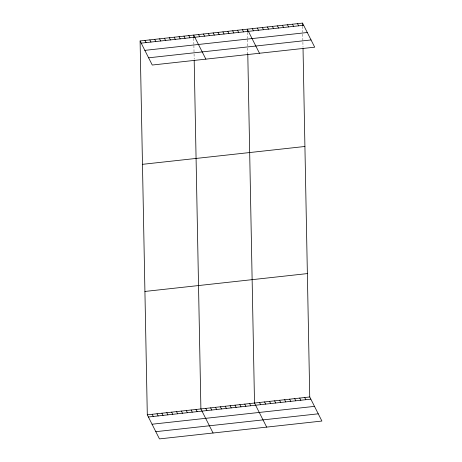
<?xml version="1.0" encoding="UTF-8"?>
<svg xmlns="http://www.w3.org/2000/svg" width="462" height="462" viewBox="0 0 462 462"><rect width="100%" height="100%" fill="white"/><g stroke="black" fill="none" stroke-linecap="round" stroke-linejoin="round"><path stroke-width="0.35" stroke-dasharray="2.31 1.73" d="M302.604 26.363L302.72 32.242M302.754 34.2L303.008 47.251M247.372 32.432L247.488 38.311M247.511 39.616L247.661 47.447M247.672 48.1L247.788 53.979M193.763 38.329L193.878 44.202M193.901 45.507L194.052 53.338M194.069 53.99L194.167 59.217"/><path stroke-width="0.69" d="M140.096 40.956L302.541 23.1L314.703 47.182L152.258 65.032L140.096 40.956L147.297 414.818L159.459 438.9L321.904 421.044L309.742 396.968L303.032 48.556M141.193 43.133L303.644 25.283M144.849 50.364L307.294 32.507M148.608 57.808L311.053 39.951M142.469 164.328L304.92 146.477M144.918 291.447L307.369 273.591M147.297 414.818L309.742 396.968M148.394 417.001L310.845 399.145M152.044 424.226L314.495 406.375M155.81 431.675L318.254 413.819M297.522 23.654L298.619 25.832M292.498 24.203L293.601 26.386M287.48 24.757L288.577 26.935M282.455 25.306L283.558 27.489M277.437 25.86L278.54 28.038M272.413 26.409L273.516 28.592M267.394 26.963L268.497 29.141M262.376 27.512L263.473 29.695M257.351 28.067L258.454 30.249M252.333 28.621L253.43 30.798M259.471 53.251L247.309 29.17L247.361 31.78M242.435 29.707L243.538 31.884M237.56 30.244L238.663 32.421M232.692 30.775L233.789 32.958M227.818 31.312L228.915 33.495M222.944 31.849L224.041 34.026M218.07 32.386L219.173 34.563M213.196 32.918L214.299 35.1M208.322 33.455L209.425 35.638M203.447 33.992L204.55 36.169M198.573 34.529L199.676 36.706M205.867 59.142L193.699 35.06L193.751 37.676M188.831 35.597L189.928 37.78M183.957 36.134L185.054 38.311M179.083 36.671L180.186 38.848M174.209 37.203L175.312 39.386M169.335 37.74L170.438 39.923M164.46 38.277L165.563 40.454M159.586 38.814L160.689 40.991M154.712 39.345L155.815 41.528M149.844 39.882L150.941 42.065M144.97 40.419L146.067 42.596M304.724 397.516L305.821 399.699M299.699 398.071L300.802 400.248M294.681 398.619L295.778 400.802M289.657 399.174L290.76 401.357M284.638 399.728L285.735 401.905M279.614 400.277L280.717 402.46M274.595 400.831L275.698 403.008M269.571 401.38L270.674 403.563M264.553 401.934L265.656 404.111M259.529 402.483L260.632 404.666M266.672 427.119L254.51 403.037L247.788 53.979M249.636 403.574L250.739 405.752M244.762 404.106L245.865 406.289M239.888 404.643L240.991 406.826M235.014 405.18L236.117 407.357M230.145 405.717L231.243 407.894M225.271 406.248L226.368 408.431M220.397 406.785L221.5 408.968M215.523 407.322L216.626 409.499M210.649 407.859L211.752 410.037M205.775 408.391L206.878 410.574M213.069 433.01L200.901 408.928L194.19 60.522M196.027 409.465L197.13 411.642M191.158 410.002L192.256 412.179M186.284 410.533L187.381 412.716M181.41 411.07L182.513 413.253M176.536 411.607L177.639 413.785M171.662 412.144L172.765 414.322M166.788 412.676L167.891 414.859M161.914 413.213L163.017 415.396M157.04 413.75L158.143 415.927M152.171 414.287L153.268 416.464M302.541 23.1L302.593 25.71"/></g></svg>
